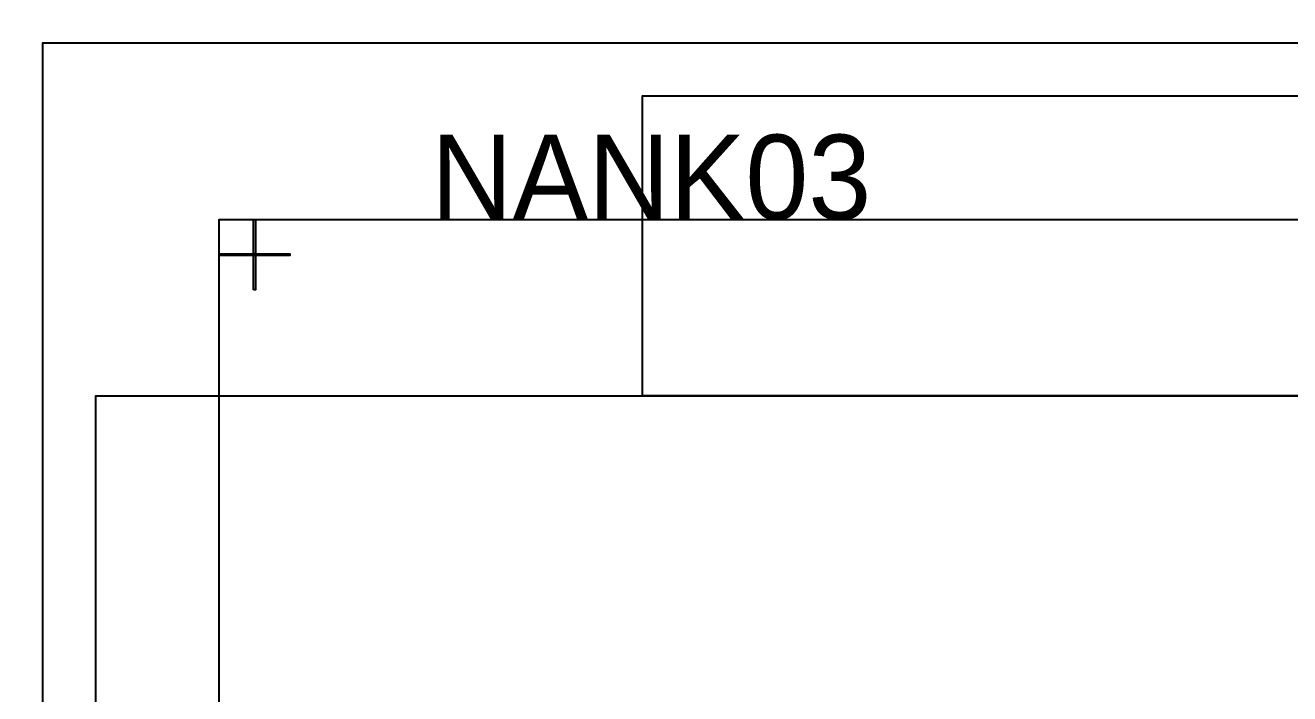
# Model space of a CAD drawing. Extents: x -50000 to 50000, y -50000 to 50000.
# Drawn here: x 28850 to 32435, y -16344 to -14450 of the extents above; entities that cross this region are included whole.
import ezdxf

# ---------------------------------------------------------------- set-up
doc = ezdxf.new("R2010")
doc.units = 0
for name, color, linetype in [('BASEMETAL3', 16, 'CONTINUOUS'), ('FRAME', 14, 'CONTINUOUS'), ('LABEL1', 9, 'CONTINUOUS'), ('MARKERS', 8, 'CONTINUOUS')]:
    doc.layers.add(name, color=color, linetype=linetype)

# ---------------------------------------------------------------- blocks, each defined once
blk = doc.blocks.new('CHIP_RESONATOR1')
at = {"layer": 'BASEMETAL3'}
for points in [[(1700, 6000), (1700, 6850), (5300, 6850), (5300, 6000)], [(150, 1000), (150, 6000), (6850, 6000), (6850, 1000)]]:
    blk.add_lwpolyline(points, close=True, dxfattribs=at)
at = {"layer": 'FRAME'}
for points in [[(0, 0), (0, 7000), (7000, 7000), (7000, 0)], [(500, 500), (500, 6500), (6500, 6500), (6500, 500)]]:
    blk.add_lwpolyline(points, close=True, dxfattribs=at)
at = {"layer": 'MARKERS'}
for points in [[(597.5, 6402.5), (597.5, 6500), (602.5, 6500), (602.5, 6402.5)], [(500, 6397.5), (500, 6402.5), (700, 6402.5), (700, 6397.5)], [(597.5, 6300), (597.5, 6397.5), (602.5, 6397.5), (602.5, 6300)]]:
    blk.add_lwpolyline(points, close=True, dxfattribs=at)

msp = doc.modelspace()

# ---------------------------------------------------------------- linework, layer by layer
at = {"layer": 'FRAME'}
for radius in [50000, 49000]:
    msp.add_circle((0, 0), radius, dxfattribs=at)

# ---------------------------------------------------------------- block references
msp.add_blockref('CHIP_RESONATOR1', (28900, -21500))

# ---------------------------------------------------------------- texts
at = {"layer": 'LABEL1'}
msp.add_text('NANK03', height=240, dxfattribs=at).set_placement((30000, -15000))

doc.saveas('drawing.dxf')
